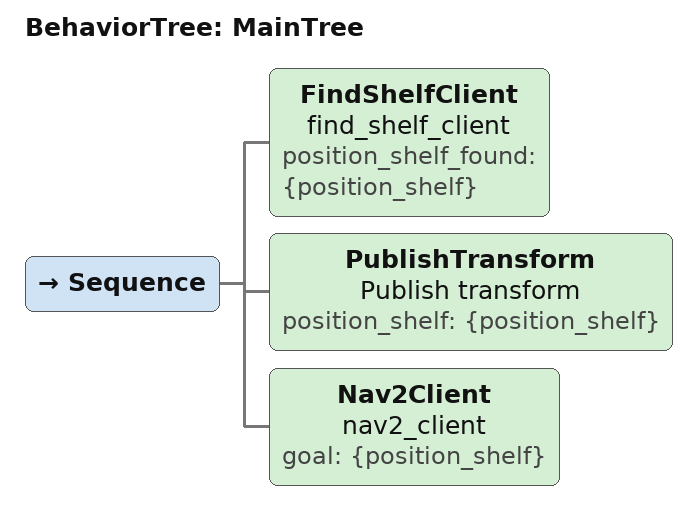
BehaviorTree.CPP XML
<root BTCPP_format="4">
    <BehaviorTree ID="MainTree">
        <Sequence>
            <FindShelfClient name = "find_shelf_client" position_shelf_found="{position_shelf}"/>
            <PublishTransform name = "Publish transform" position_shelf="{position_shelf}"/>
            <Nav2Client name = "nav2_client"  goal = "{position_shelf}" />
        </Sequence>
    </BehaviorTree>
</root>
